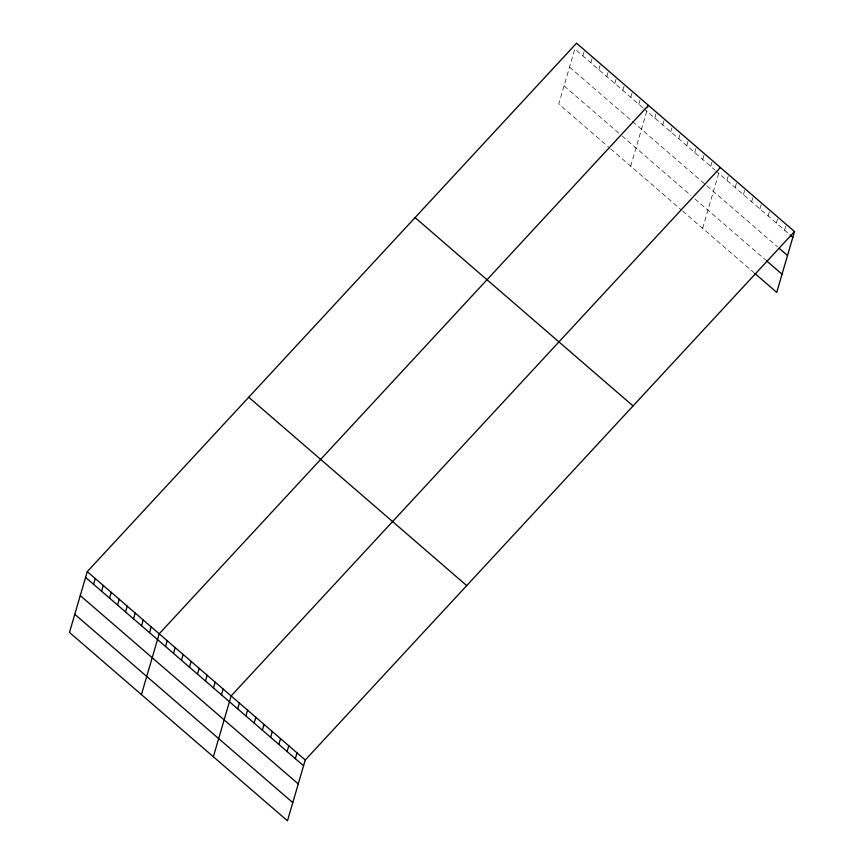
<?xml version="1.0" encoding="UTF-8"?>
<svg xmlns="http://www.w3.org/2000/svg" width="864" height="864" viewBox="0 0 864 864"><rect width="100%" height="100%" fill="white"/><g stroke="black" fill="none" stroke-linecap="round" stroke-linejoin="round"><path stroke-width="0.65" stroke-dasharray="4.32 3.24" d="M582.844 55.879L584.528 50.112M590.836 62.78L592.52 57.013M598.828 69.692L600.512 63.925M606.82 76.594L608.504 70.826M614.812 83.506L616.496 77.738M622.804 90.407L624.488 84.64M630.796 97.319L632.48 91.552M638.788 104.22L640.472 98.453M630.688 166.169L648.13 106.51M654.772 118.033L656.467 112.266M662.764 124.945L664.459 119.178M670.756 131.846L672.451 126.079M678.748 138.758L680.443 132.991M686.75 145.66L688.435 139.892M694.742 152.572L696.427 146.804M702.734 159.473L704.419 153.706M710.726 166.385L712.411 160.618M702.626 228.323L718.718 173.286M726.948 180.403L728.644 174.636M735.188 187.52L736.873 181.753M743.418 194.638L745.114 188.87M751.658 201.755L753.343 195.988M759.888 208.872L761.573 203.094M768.128 215.989L769.813 210.211M776.358 223.106L778.043 217.328M784.598 230.213L786.283 224.446M642.784 107.676L574.852 48.967L558.749 104.004L609.703 148.036M643.788 108.54L714.722 169.841M715.716 170.705L788.26 233.377M569.538 67.133L777.46 246.802M564.062 85.849L620.017 134.19M622.015 135.918L690.952 195.491M694.948 198.936L765.58 259.978M610.708 148.9L681.642 210.2M682.636 211.064L753.862 272.603"/><path stroke-width="1.3" d="M87.264 571.633L69.487 632.437L287.464 820.8L305.251 759.996L794.513 231.563L576.536 43.2L87.264 571.633L305.251 759.996M93.571 584.312L95.256 578.534M101.563 591.214L103.248 585.446M109.555 598.126L111.24 592.348M117.547 605.027L119.232 599.26M125.539 611.939L127.224 606.161M133.531 618.84L135.216 613.073M141.523 625.752L143.208 619.974M149.515 632.653L151.2 626.886M141.415 694.602L159.203 633.787L648.464 105.365M165.499 646.466L167.195 640.699M173.491 653.378L175.187 647.6M181.483 660.28L183.179 654.512M189.486 667.192L191.171 661.414M197.478 674.093L199.163 668.326M205.47 681.005L207.155 675.227M213.462 687.906L215.147 682.139M221.454 694.818L223.139 689.04M213.354 756.756L231.131 695.952L720.403 167.519M237.676 708.836L239.371 703.069M245.916 715.954L247.601 710.186M254.146 723.071L255.841 717.304M262.386 730.188L264.071 724.41M270.616 737.305L272.311 731.527M278.856 744.412L280.541 738.644M287.086 751.529L288.781 745.762M295.326 758.646L297.011 752.879M794.513 231.563L776.736 292.367L754.78 273.391M790.085 234.965L792.828 237.33M779.285 248.378L787.514 255.496M766.498 260.766L782.05 274.212M415.076 217.588L633.053 405.95M248.724 397.246L466.711 585.608M85.579 577.4L303.556 765.763M80.266 595.566L298.253 783.929M74.79 614.272L292.777 802.634"/></g></svg>
